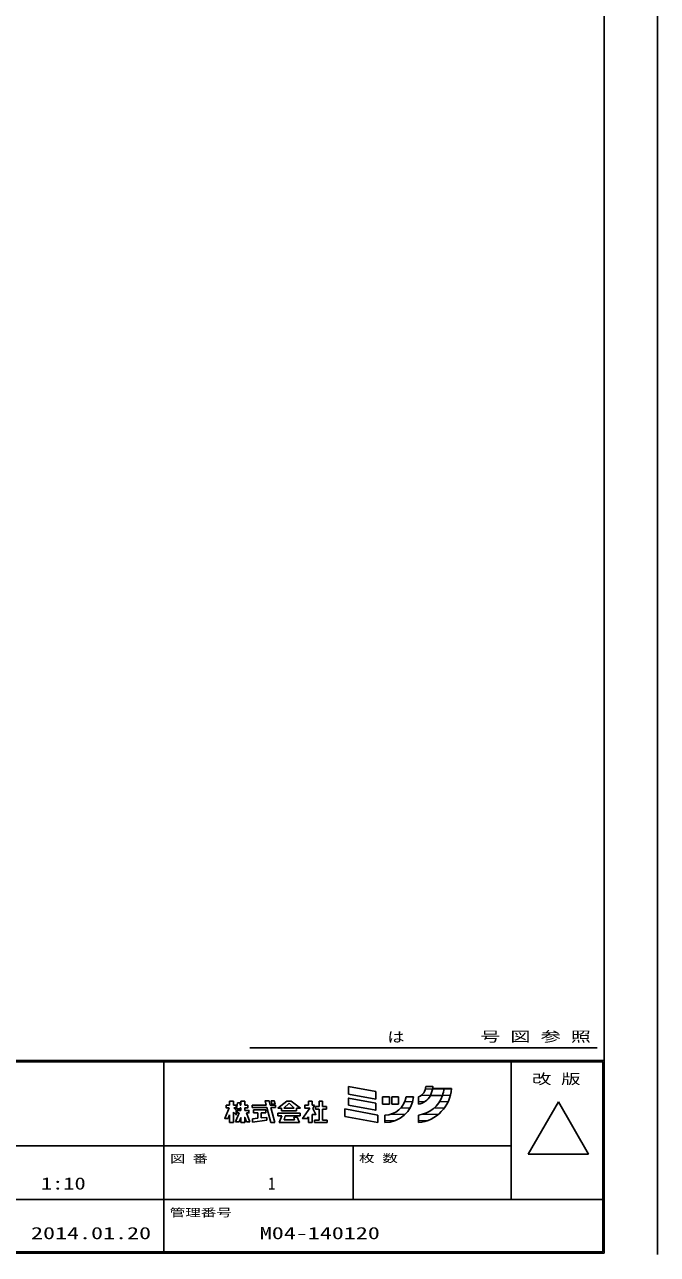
# Model space of a CAD drawing. Units: millimetres, scale not verified. Extents: x -210 to 199, y -148 to 136.
# Drawn here: x 127.8 to 199.2, y -148.3 to -9.6 of the extents above; entities that cross this region are included whole.
import ezdxf
from ezdxf.enums import TextEntityAlignment as Align

# ---------------------------------------------------------------- set-up
doc = ezdxf.new("R2010")
doc.units = ezdxf.units.MM
for name, color, linetype, lineweight in [('0-0', 6, 'Continuous', 25), ('0-1_0', 6, 'Continuous', 25), ('0-5_補助', 5, 'Continuous', 25)]:
    doc.layers.add(name, color=color, linetype=linetype, lineweight=lineweight)
doc.styles.add('ＭＳ 明朝', font='')
doc.styles.get('ＭＳ 明朝').set_extended_font_data('MS Mincho')

# ---------------------------------------------------------------- blocks, each defined once
blk = doc.blocks.new('CCURVE_ORG001')
at = {"layer": '0-0'}
for p, q in [((532.52, -372.925), (531.327, -372.925)), ((527.303, -377.135), (527.303, -378.332))]:
    blk.add_line(p, q, dxfattribs=at)
for radius, start, end in [(5.727, 275.03009, 357.02873), (4.535, 341.47286, 356.24741), (4.535, 276.3561, 341.47286)]:
    blk.add_arc((526.801, -372.628), radius, start, end, dxfattribs=at)
blk = doc.blocks.new('FILL_AREA_001_')
at = {"layer": '0-1_0', "lineweight": 13}
for p, q in [((531.321, -373), (532.516, -373)), ((530.667, -375), (532.013, -375)), ((531.124, -374), (532.361, -374)), ((528.007, -377), (530.499, -377)), ((529.834, -376), (531.429, -376)), ((527.303, -378), (528.784, -378))]:
    blk.add_line(p, q, dxfattribs=at)
blk = doc.blocks.new('CCURVE_ORG002')
at = {"layer": '0-0'}
for p, q in [((525.336, -374.255), (526.543, -374.255)), ((521.985, -378.332), (521.985, -377.135))]:
    blk.add_line(p, q, dxfattribs=at)
for radius, start, end in [(3.389, 270.00002, 351.36679), (4.586, 270.00003, 353.63117)]:
    blk.add_arc((521.985, -373.747), radius, start, end, dxfattribs=at)
blk = doc.blocks.new('FILL_AREA_002_')
at = {"layer": '0-1_0', "lineweight": 13}
for p, q in [((525.134, -375), (526.397, -375)), ((522.934, -377), (525.217, -377)), ((524.517, -376), (525.979, -376)), ((521.985, -378), (523.7, -378))]:
    blk.add_line(p, q, dxfattribs=at)
blk = doc.blocks.new('CCURVE_ORG003')
at = {"layer": '0-0'}
blk.add_line((527.303, -374.255), (527.303, -375.442), dxfattribs=at)
blk.add_lwpolyline([(529.203, -374.069), (529.581, -372.925), (529.599, -372.628), (528.456, -372.628)], dxfattribs=at)
for radius, start, end in [(1.756, 290.10268, 359.28711), (2.9, 282.01616, 329.69657)]:
    blk.add_arc((526.699, -372.606), radius, start, end, dxfattribs=at)
blk = doc.blocks.new('FILL_AREA_003_')
at = {"layer": '0-1_0', "lineweight": 13}
for p, q in [((528.411, -373), (529.556, -373)), ((527.303, -375), (528.335, -375)), ((527.768, -374), (529.226, -374))]:
    blk.add_line(p, q, dxfattribs=at)
blk = doc.blocks.new('CCURVE_ORG004')
at = {"layer": '0-0'}
blk.add_lwpolyline([(531.327, -372.925), (529.581, -372.925), (529.203, -374.069), (531.101, -374.069)], dxfattribs=at)
blk.add_arc((526.801, -372.628), 4.535, 341.47286, 356.24741, dxfattribs=at)
blk = doc.blocks.new('FILL_AREA_004_')
at = {"layer": '0-1_0', "lineweight": 13}
for p, q in [((529.556, -373), (531.321, -373)), ((529.226, -374), (531.124, -374))]:
    blk.add_line(p, q, dxfattribs=at)
blk = doc.blocks.new('A$C54DE35E0')
at = {"layer": '0-1_0'}
for p, q in [((556.725, 0), (556.725, -399)), ((500.578, -366.5), (555.578, -366.5)), ((500.578, -366.5), (555.578, -366.5)), ((0, -368.5), (556.725, -368.5)), ((0.2, -368.7), (556.525, -368.7)), ((486.973, -368.5), (486.973, -399)), ((541.973, -390.5), (541.973, -368.5)), ((556.525, -368.7), (556.525, -398.8)), ((520.533, -373.431), (520.533, -374.623)), ((528.456, -372.628), (529.599, -372.628)), ((529.203, -374.069), (529.581, -372.925)), ((529.599, -372.628), (529.581, -372.925)), ((531.327, -372.925), (529.581, -372.925)), ((532.52, -372.925), (531.327, -372.925)), ((497.405, -375.584), (496.841, -375.584)), ((497.405, -374.949), (497.405, -375.584)), ((497.991, -374.949), (497.405, -374.949)), ((497.991, -375.584), (497.991, -374.949)), ((498.504, -376.17), (498.657, -375.19)), ((498.657, -375.19), (499.069, -375.19)), ((499.069, -375.19), (499.069, -375.587)), ((499.196, -375.587), (499.069, -375.587)), ((499.196, -374.966), (499.196, -375.587)), ((499.791, -374.966), (499.196, -374.966)), ((499.791, -375.587), (499.791, -374.966)), ((500.955, -375.553), (500.955, -375.956)), ((503.185, -375.553), (500.955, -375.553)), ((504.668, -375.553), (503.827, -375.553)), ((504.668, -375.956), (504.668, -375.553)), ((506.467, -374.958), (505.024, -376.046)), ((506.007, -376.046), (506.812, -375.265)), ((506.812, -374.958), (506.467, -374.958)), ((506.812, -374.958), (507.158, -374.958)), ((507.618, -376.046), (506.812, -375.265)), ((507.158, -374.958), (508.601, -376.046)), ((509.9, -374.968), (509.9, -375.594)), ((510.469, -374.968), (509.9, -374.968)), ((510.469, -375.594), (510.469, -374.968)), ((510.856, -375.594), (510.469, -375.594)), ((510.596, -376.113), (510.856, -375.594)), ((511.565, -374.946), (511.565, -375.786)), ((512.118, -374.946), (511.565, -374.946)), ((512.118, -375.786), (512.118, -374.946)), ((520.533, -374.623), (516.226, -373.819)), ((521.609, -375.442), (521.609, -374.255)), ((521.609, -374.255), (522.725, -374.255)), ((522.725, -375.442), (521.609, -375.442)), ((522.725, -374.255), (522.725, -375.442)), ((523.082, -374.255), (523.082, -375.442)), ((524.144, -374.255), (523.082, -374.255)), ((523.082, -375.442), (524.144, -375.442)), ((524.144, -375.442), (524.144, -374.255)), ((525.336, -374.255), (526.543, -374.255)), ((527.303, -375.442), (527.303, -374.255)), ((531.101, -374.069), (529.203, -374.069)), ((549.473, -375.033), (544.69, -383.317)), ((549.473, -375.033), (554.256, -383.317)), ((497.173, -377.675), (497.405, -377.106)), ((497.405, -377.106), (497.405, -378.332)), ((497.991, -378.332), (497.991, -376.694)), ((498.92, -376.809), (498.342, -378.228)), ((499.017, -376.17), (498.504, -376.17)), ((498.57, -376.398), (498.57, -376.809)), ((499.196, -376.398), (498.57, -376.398)), ((498.57, -376.809), (498.92, -376.809)), ((499.044, -376.001), (499.017, -376.17)), ((499.044, -376.001), (499.196, -376.001)), ((499.196, -376.001), (499.196, -376.398)), ((499.791, -376.398), (499.791, -376.001)), ((500.602, -378.228), (500.073, -376.809)), ((500.955, -375.956), (503.295, -375.956)), ((501.004, -377.719), (501.848, -377.646)), ((503.116, -376.331), (501.193, -376.331)), ((501.193, -376.331), (501.193, -376.769)), ((501.193, -376.769), (501.848, -376.769)), ((501.848, -376.769), (501.848, -377.646)), ((502.405, -376.769), (503.116, -376.769)), ((502.405, -377.598), (502.405, -376.769)), ((502.405, -377.598), (503.316, -377.518)), ((503.116, -376.769), (503.116, -376.331)), ((503.295, -375.956), (503.944, -378.332)), ((503.316, -377.518), (503.316, -377.94)), ((503.937, -375.956), (504.668, -375.956)), ((504.585, -378.332), (503.937, -375.956)), ((505.024, -376.046), (505.64, -376.046)), ((508.57, -376.835), (505.043, -376.835)), ((505.681, -377.24), (505.241, -378.332)), ((505.64, -376.046), (505.64, -376.475)), ((505.64, -376.475), (507.985, -376.475)), ((506.007, -376.046), (507.618, -376.046)), ((506.045, -377.89), (506.202, -377.24)), ((506.202, -377.24), (508.57, -377.24)), ((508.1, -377.469), (507.579, -377.469)), ((507.579, -377.469), (507.65, -377.89)), ((508.601, -376.046), (507.985, -376.046)), ((507.985, -376.475), (507.985, -376.046)), ((508.486, -378.332), (508.1, -377.469)), ((508.57, -377.24), (508.57, -376.835)), ((509.9, -377.413), (509.9, -378.332)), ((510.469, -378.332), (510.469, -377.028)), ((511.003, -375.786), (511.003, -376.222)), ((511.565, -375.786), (511.003, -375.786)), ((511.003, -376.222), (511.565, -376.222)), ((511.565, -376.222), (511.565, -377.928)), ((512.734, -375.786), (512.118, -375.786)), ((512.118, -376.222), (512.734, -376.222)), ((512.118, -377.928), (512.118, -376.222)), ((512.734, -376.222), (512.734, -375.786)), ((515.649, -376.165), (520.849, -377.135)), ((515.649, -377.362), (515.649, -376.165)), ((520.849, -378.332), (515.649, -377.362)), ((520.849, -377.135), (520.849, -378.332)), ((521.985, -378.332), (521.985, -377.135)), ((527.303, -378.332), (527.303, -377.135)), ((497.405, -378.332), (497.991, -378.332)), ((498.342, -378.228), (498.932, -378.228)), ((499.196, -378.332), (499.791, -378.332)), ((500.059, -378.228), (500.602, -378.228)), ((501.004, -378.256), (501.004, -377.719)), ((503.316, -377.94), (501.004, -378.256)), ((503.944, -378.332), (504.585, -378.332)), ((505.241, -378.332), (508.486, -378.332)), ((507.65, -377.89), (506.045, -377.89)), ((509.9, -378.332), (510.469, -378.332)), ((510.835, -377.928), (510.835, -378.332)), ((511.565, -377.928), (510.835, -377.928)), ((510.835, -378.332), (512.87, -378.332)), ((512.87, -377.928), (512.118, -377.928)), ((512.87, -378.332), (512.87, -377.928)), ((236.106, -382), (541.973, -382)), ((516.973, -390.5), (516.973, -382)), ((544.69, -383.317), (554.256, -383.317)), ((456.973, -390.5), (556.725, -390.5)), ((556.525, -398.8), (0.2, -398.8))]:
    blk.add_line(p, q, dxfattribs=at)
for points in [[(556.725, -399), (0, -399), (0, 0)], [(516.226, -373.819), (516.226, -372.628), (520.533, -373.431)], [(496.841, -375.584), (496.841, -375.985), (497.308, -375.985)], [(498.041, -375.985), (498.414, -375.985), (498.414, -375.584), (497.991, -375.584)], [(499.791, -376.001), (500.267, -376.001), (500.267, -375.587), (499.791, -375.587)], [(503.827, -375.553), (503.65, -374.905), (503.008, -374.905), (503.185, -375.553)], [(509.9, -375.594), (509.303, -375.594), (509.303, -376.042), (510.09, -376.042)], [(516.226, -375.574), (516.226, -374.458), (520.533, -375.261)], [(520.533, -375.261), (520.533, -376.377), (516.226, -375.574)], [(497.308, -375.985), (496.619, -377.675), (497.173, -377.675)], [(498.041, -375.985), (498.414, -376.352), (498.414, -377.111), (497.991, -376.694)], [(498.932, -378.228), (499.196, -377.558), (499.196, -378.332)], [(500.073, -376.809), (500.446, -376.809), (500.446, -376.398), (499.791, -376.398)], [(499.791, -378.332), (499.791, -377.509), (500.059, -378.228)], [(505.043, -376.835), (505.043, -377.24), (505.681, -377.24)], [(510.09, -376.042), (508.957, -377.71), (509.699, -377.71), (509.9, -377.413)], [(510.469, -377.028), (511.066, -377.028), (510.596, -376.113)]]:
    blk.add_lwpolyline(points, dxfattribs=at)
blk.add_lwpolyline([(503.959, -374.905), (504.47, -374.905), (504.61, -375.417), (504.098, -375.417)], close=True, dxfattribs=at)
for centre, radius, start, end in [((526.699, -372.606), 1.756, 290.10268, 359.28711), ((526.801, -372.628), 5.727, 275.03009, 357.02873), ((526.801, -372.628), 4.535, 341.47286, 356.24741), ((521.985, -373.747), 4.586, 270.00003, 353.63117), ((526.699, -372.606), 2.9, 282.01614, 329.69657), ((526.801, -372.628), 4.535, 276.3561, 341.47286)]:
    blk.add_arc(centre, radius, start, end, dxfattribs=at)
for name in ['CCURVE_ORG003', 'CCURVE_ORG001', 'FILL_AREA_001_', 'FILL_AREA_003_', 'CCURVE_ORG004', 'FILL_AREA_004_', 'CCURVE_ORG002', 'FILL_AREA_002_']:
    blk.add_blockref(name, (0, 0), dxfattribs=at)
at = {"layer": '0-1_0', "style": 'ＭＳ 明朝'}
for s, height, width, p in [('は', 1.613, 1.25, (522.37, -366.082)), ('号 図 参 照', 1.613, 1.45, (537.08, -366.002)), ('改 版', 1.613, 1.4, (545.279, -372.719)), ('図 番', 1.246, 1.4, (487.983, -385.053)), ('枚 数', 1.246, 1.45, (517.89, -384.989)), ('管理番号', 1.246, 1.45, (487.91, -393.59))]:
    blk.add_text(s, height=height, dxfattribs=dict(at, width=width)).set_placement(p, align=Align.BOTTOM_LEFT)
blk = doc.blocks.new('Viewport_NO.1')
at = {"layer": '0-5_補助'}
blk.add_lwpolyline([(40643.8, -66170.92), (40643.8, -63324.34), (36554.02, -63324.34)], dxfattribs=at)
at = {"layer": '0-0', "xscale": 7.129295, "yscale": 7.129295}
blk.add_blockref('A$C54DE35E0', (36614.73, -63324.92), dxfattribs=at)
at = {"layer": '0-1_0', "color": 7, "style": 'ＭＳ 明朝'}
for s, width, p in [('1:10', 1.35, (39947.88, -66101.85)), ('1', 0.85, (40204.34, -66101.85)), ('2014.01.20', 1.45, (39936.63, -66157.88)), ('M04-140120', 1.45, (40194.91, -66157.88))]:
    blk.add_text(s, height=13.74, dxfattribs=dict(at, width=width)).set_placement(p, align=Align.BOTTOM_LEFT)

msp = doc.modelspace()

# ---------------------------------------------------------------- block references
at = {"layer": '0-0', "xscale": 0.1, "yscale": 0.1}
msp.add_blockref('Viewport_NO.1', (-3865.14, 6468.749), dxfattribs=at)

doc.saveas('drawing.dxf')
